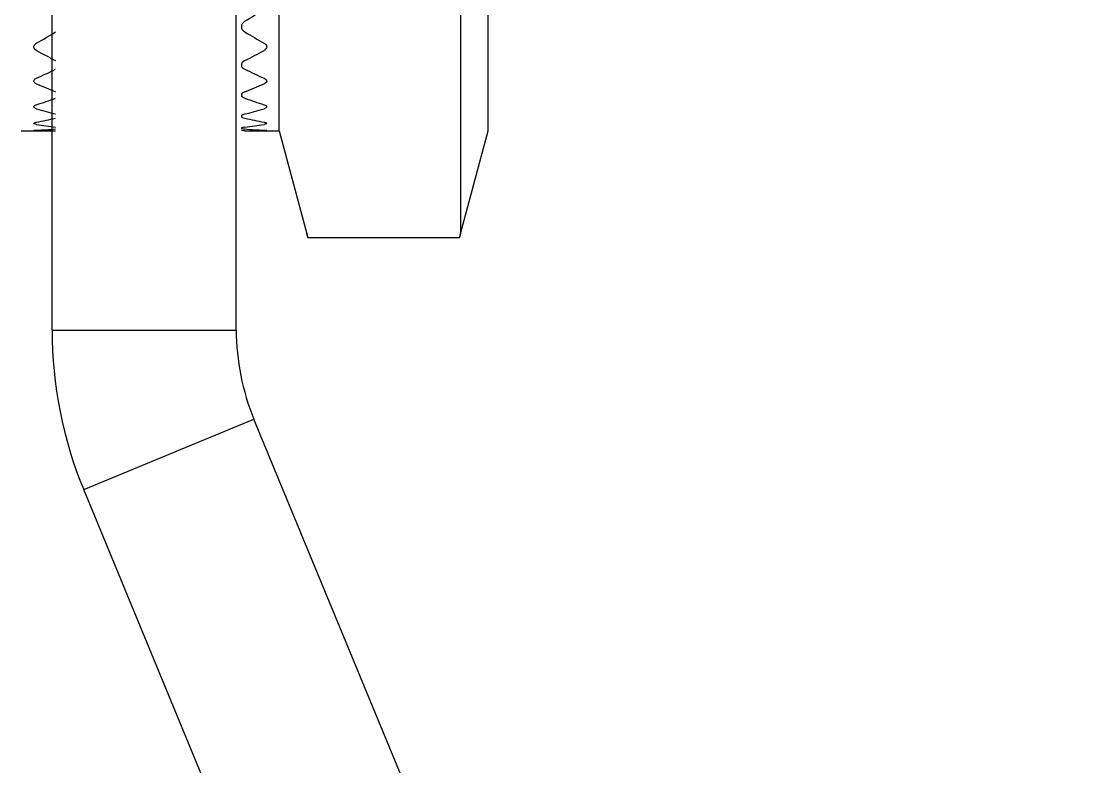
# Model space of a CAD drawing. Extents: x -681219 to -550379, y -242630 to -158199.
# Drawn here: x -574052.32 to -574034.97, y -222243.56 to -222231.41 of the extents above; entities that cross this region are included whole.
import ezdxf

# ---------------------------------------------------------------- set-up
doc = ezdxf.new("R2010")
doc.units = 0
doc.header["$LTSCALE"] = 1000
doc.linetypes.add('C2', pattern=[17, 14, -1, 1, -1])
for name, color, linetype in [('GZDH011005731', 7, 'CONTINUOUS'), ('H02040010', 7, 'CONTINUOUS'), ('中心线', 4, 'C2')]:
    doc.layers.add(name, color=color, linetype=linetype)

# ---------------------------------------------------------------- blocks, each defined once
blk = doc.blocks.new('fushitu')
at = {"layer": 'GZDH011005731', "color": 7, "linetype": 'Continuous'}
for p, q in [((4911, 1380.254), (4911, 1402.504)), ((4914, 1380.254), (4914, 1402.504)), ((4911, 1380.254), (4914, 1380.254)), ((4911.516, 1377.657), (4914.288, 1378.803)), ((4927.848, 1346), (4914.288, 1378.803)), ((4925.075, 1344.854), (4911.516, 1377.657))]:
    blk.add_line(p, q, dxfattribs=at)
for radius in [6.8, 3.8]:
    blk.add_arc((4917.8, 1380.254), radius, 180, 202.4582, dxfattribs=at)
at = {"layer": 'H02040010', "color": 7, "linetype": 'Continuous'}
for p, q in [((4914.7, 1383.5), (4914.7, 1399.5)), ((4918.1, 1383.5), (4918.1, 1399.5)), ((4917.651, 1386.448), (4917.651, 1381.829)), ((4910.5, 1383.5), (4910.921, 1383.5)), ((4914.279, 1383.5), (4914.7, 1383.5)), ((4914.7, 1383.5), (4915.166, 1381.762)), ((4917.634, 1381.762), (4918.1, 1383.5)), ((4915.166, 1381.762), (4915.148, 1381.829)), ((4915.166, 1381.762), (4917.634, 1381.762)), ((4917.651, 1381.829), (4917.634, 1381.762))]:
    blk.add_line(p, q, dxfattribs=at)
for centre, major_axis, ratio, start_param, end_param in [((4914, 1397.789), (-8.378, -13.608), 0.557208, 0.84769, 0.875226), ((4911.2, 1397.789), (-8.378, -13.608), 0.557208, 0.795165, 0.8227), ((4914, 1397.789), (8.378, -13.608), 0.557208, -0.8227, -0.795165), ((4911.2, 1398.411), (7.147, -14.293), 0.612372, -0.72475, -0.697214), ((4914, 1398.411), (-7.147, -14.293), 0.612372, 0.697214, 0.72475), ((4911.2, 1398.411), (-7.147, -14.293), 0.612372, 0.644689, 0.672224), ((4914, 1398.411), (7.147, -14.293), 0.612372, -0.672224, -0.644689), ((4911.2, 1398.9), (5.606, -14.965), 0.655618, -0.55914, -0.531604), ((4914, 1398.9), (-5.606, -14.965), 0.655618, 0.531604, 0.55914), ((4911.2, 1398.899), (-5.606, -14.965), 0.655618, 0.479079, 0.506614), ((4914, 1398.899), (5.606, -14.965), 0.655618, -0.506614, -0.479079), ((4911.2, 1399.244), (3.758, -15.532), 0.686103, -0.379022, -0.351487), ((4914, 1399.244), (-3.758, -15.532), 0.686103, 0.351487, 0.379022), ((4911.2, 1399.243), (-3.758, -15.532), 0.686103, 0.298961, 0.326497), ((4914, 1399.243), (3.758, -15.532), 0.686103, -0.326497, -0.298961), ((4911.2, 1399.437), (1.661, -15.894), 0.703233, -0.18759, -0.160055), ((4911.2, 1399.437), (-1.661, -15.894), 0.703233, 0.107529, 0.135064), ((4911.2, 1399.476), (-0.557, -15.971), 0.706676, 0.009315, 0.03685), ((4914, 1399.437), (-1.661, -15.894), 0.703233, 0.160055, 0.18759), ((4914, 1399.437), (1.661, -15.894), 0.703233, -0.135064, -0.107529), ((4914, 1399.476), (0.557, -15.971), 0.706676, 6.246335, 6.27387)]:
    blk.add_ellipse(centre, major_axis=major_axis, ratio=ratio, start_param=start_param, end_param=end_param, dxfattribs=at)
for points, knots in [([(4914.141, 1385.284), (4914.104, 1385.26), (4914.083, 1385.228), (4914.083, 1385.164), (4914.104, 1385.132), (4914.141, 1385.11)], [0, 0, 0, 0, 0.5, 0.5, 1, 1, 1, 1]), ([(4910.748, 1384.809), (4910.736, 1384.816), (4910.726, 1384.823), (4910.718, 1384.832), (4910.711, 1384.84), (4910.706, 1384.849), (4910.705, 1384.859), (4910.703, 1384.868), (4910.704, 1384.877), (4910.708, 1384.887), (4910.711, 1384.896), (4910.718, 1384.905), (4910.727, 1384.913), (4910.733, 1384.918), (4910.74, 1384.923), (4910.748, 1384.927)], [0, 0, 0, 0, 0.215357, 0.215357, 0.215357, 0.430749, 0.430749, 0.430749, 0.645635, 0.645635, 0.645635, 0.86028, 0.86028, 0.86028, 1, 1, 1, 1]), ([(4914.452, 1384.927), (4914.464, 1384.921), (4914.474, 1384.913), (4914.482, 1384.904), (4914.489, 1384.896), (4914.494, 1384.886), (4914.495, 1384.877), (4914.497, 1384.868), (4914.496, 1384.858), (4914.492, 1384.849), (4914.489, 1384.84), (4914.482, 1384.831), (4914.473, 1384.823), (4914.467, 1384.818), (4914.46, 1384.813), (4914.452, 1384.809)], [0, 0, 0, 0, 0.215357, 0.215357, 0.215357, 0.430749, 0.430749, 0.430749, 0.645635, 0.645635, 0.645635, 0.86028, 0.86028, 0.86028, 1, 1, 1, 1]), ([(4914.141, 1384.644), (4914.104, 1384.624), (4914.083, 1384.598), (4914.083, 1384.546), (4914.104, 1384.52), (4914.141, 1384.502)], [0, 0, 0, 0, 0.5, 0.5, 1, 1, 1, 1]), ([(4910.748, 1384.264), (4910.736, 1384.269), (4910.726, 1384.275), (4910.718, 1384.282), (4910.711, 1384.288), (4910.706, 1384.295), (4910.705, 1384.303), (4910.703, 1384.31), (4910.704, 1384.317), (4910.708, 1384.325), (4910.711, 1384.332), (4910.718, 1384.339), (4910.727, 1384.345), (4910.733, 1384.349), (4910.74, 1384.353), (4910.748, 1384.357)], [0, 0, 0, 0, 0.215357, 0.215357, 0.215357, 0.430749, 0.430749, 0.430749, 0.645635, 0.645635, 0.645635, 0.86028, 0.86028, 0.86028, 1, 1, 1, 1]), ([(4914.452, 1384.357), (4914.464, 1384.351), (4914.474, 1384.345), (4914.482, 1384.338), (4914.489, 1384.332), (4914.494, 1384.324), (4914.495, 1384.317), (4914.497, 1384.309), (4914.496, 1384.302), (4914.492, 1384.295), (4914.489, 1384.288), (4914.482, 1384.281), (4914.473, 1384.275), (4914.467, 1384.271), (4914.46, 1384.267), (4914.452, 1384.264)], [0, 0, 0, 0, 0.215357, 0.215357, 0.215357, 0.430749, 0.430749, 0.430749, 0.645635, 0.645635, 0.645635, 0.86028, 0.86028, 0.86028, 1, 1, 1, 1]), ([(4914.141, 1384.137), (4914.104, 1384.122), (4914.083, 1384.102), (4914.083, 1384.063), (4914.104, 1384.044), (4914.141, 1384.031)], [0, 0, 0, 0, 0.5, 0.5, 1, 1, 1, 1]), ([(4910.748, 1383.86), (4910.736, 1383.863), (4910.726, 1383.867), (4910.718, 1383.872), (4910.711, 1383.876), (4910.706, 1383.881), (4910.705, 1383.887), (4910.703, 1383.892), (4910.704, 1383.897), (4910.708, 1383.902), (4910.711, 1383.907), (4910.718, 1383.912), (4910.727, 1383.917), (4910.733, 1383.92), (4910.74, 1383.922), (4910.748, 1383.925)], [0, 0, 0, 0, 0.215357, 0.215357, 0.215357, 0.430749, 0.430749, 0.430749, 0.645635, 0.645635, 0.645635, 0.86028, 0.86028, 0.86028, 1, 1, 1, 1]), ([(4914.452, 1383.925), (4914.464, 1383.921), (4914.474, 1383.917), (4914.482, 1383.912), (4914.489, 1383.907), (4914.494, 1383.902), (4914.495, 1383.897), (4914.497, 1383.891), (4914.496, 1383.886), (4914.492, 1383.881), (4914.489, 1383.876), (4914.482, 1383.871), (4914.473, 1383.867), (4914.467, 1383.864), (4914.46, 1383.862), (4914.452, 1383.86)], [0, 0, 0, 0, 0.215357, 0.215357, 0.215357, 0.430749, 0.430749, 0.430749, 0.645635, 0.645635, 0.645635, 0.86028, 0.86028, 0.86028, 1, 1, 1, 1]), ([(4910.748, 1383.604), (4910.736, 1383.606), (4910.726, 1383.608), (4910.718, 1383.611), (4910.711, 1383.613), (4910.706, 1383.616), (4910.705, 1383.619), (4910.703, 1383.622), (4910.704, 1383.625), (4910.708, 1383.627), (4910.711, 1383.63), (4910.718, 1383.633), (4910.727, 1383.636), (4910.733, 1383.638), (4910.74, 1383.639), (4910.748, 1383.641)], [0, 0, 0, 0, 0.215357, 0.215357, 0.215357, 0.430749, 0.430749, 0.430749, 0.645635, 0.645635, 0.645635, 0.86028, 0.86028, 0.86028, 1, 1, 1, 1]), ([(4914.141, 1383.773), (4914.104, 1383.763), (4914.083, 1383.75), (4914.083, 1383.725), (4914.104, 1383.713), (4914.141, 1383.705)], [0, 0, 0, 0, 0.5, 0.5, 1, 1, 1, 1]), ([(4914.452, 1383.641), (4914.464, 1383.638), (4914.474, 1383.636), (4914.482, 1383.633), (4914.489, 1383.63), (4914.494, 1383.627), (4914.495, 1383.624), (4914.497, 1383.621), (4914.496, 1383.619), (4914.492, 1383.616), (4914.489, 1383.613), (4914.482, 1383.61), (4914.473, 1383.608), (4914.467, 1383.607), (4914.46, 1383.605), (4914.452, 1383.604)], [0, 0, 0, 0, 0.215357, 0.215357, 0.215357, 0.430749, 0.430749, 0.430749, 0.645635, 0.645635, 0.645635, 0.86028, 0.86028, 0.86028, 1, 1, 1, 1]), ([(4910.748, 1383.502), (4910.736, 1383.502), (4910.726, 1383.502), (4910.718, 1383.503), (4910.711, 1383.503), (4910.706, 1383.504), (4910.705, 1383.504), (4910.703, 1383.505), (4910.704, 1383.505), (4910.708, 1383.506), (4910.711, 1383.507), (4910.718, 1383.507), (4910.727, 1383.508), (4910.733, 1383.508), (4910.74, 1383.509), (4910.748, 1383.509)], [0, 0, 0, 0, 0.215357, 0.215357, 0.215357, 0.430749, 0.430749, 0.430749, 0.645635, 0.645635, 0.645635, 0.86028, 0.86028, 0.86028, 1, 1, 1, 1]), ([(4914.141, 1383.56), (4914.104, 1383.555), (4914.083, 1383.549), (4914.083, 1383.538), (4914.104, 1383.534), (4914.141, 1383.53)], [0, 0, 0, 0, 0.5, 0.5, 1, 1, 1, 1]), ([(4914.452, 1383.509), (4914.464, 1383.509), (4914.474, 1383.508), (4914.482, 1383.507), (4914.489, 1383.507), (4914.494, 1383.506), (4914.495, 1383.505), (4914.497, 1383.505), (4914.496, 1383.504), (4914.492, 1383.504), (4914.489, 1383.503), (4914.482, 1383.503), (4914.473, 1383.502), (4914.467, 1383.502), (4914.46, 1383.502), (4914.452, 1383.502)], [0, 0, 0, 0, 0.215357, 0.215357, 0.215357, 0.430749, 0.430749, 0.430749, 0.645635, 0.645635, 0.645635, 0.86028, 0.86028, 0.86028, 1, 1, 1, 1])]:
    blk.add_open_spline(points, degree=3, knots=knots, dxfattribs=at)
blk.add_open_spline([(4914.141, 1383.501), (4914.104, 1383.502), (4914.083, 1383.503), (4914.083, 1383.505)], degree=3, dxfattribs=at)

msp = doc.modelspace()

# ---------------------------------------------------------------- block references
at = {"layer": '中心线'}
msp.add_blockref('fushitu', (-578962.82, -223616.6983), dxfattribs=at)

doc.saveas('drawing.dxf')
